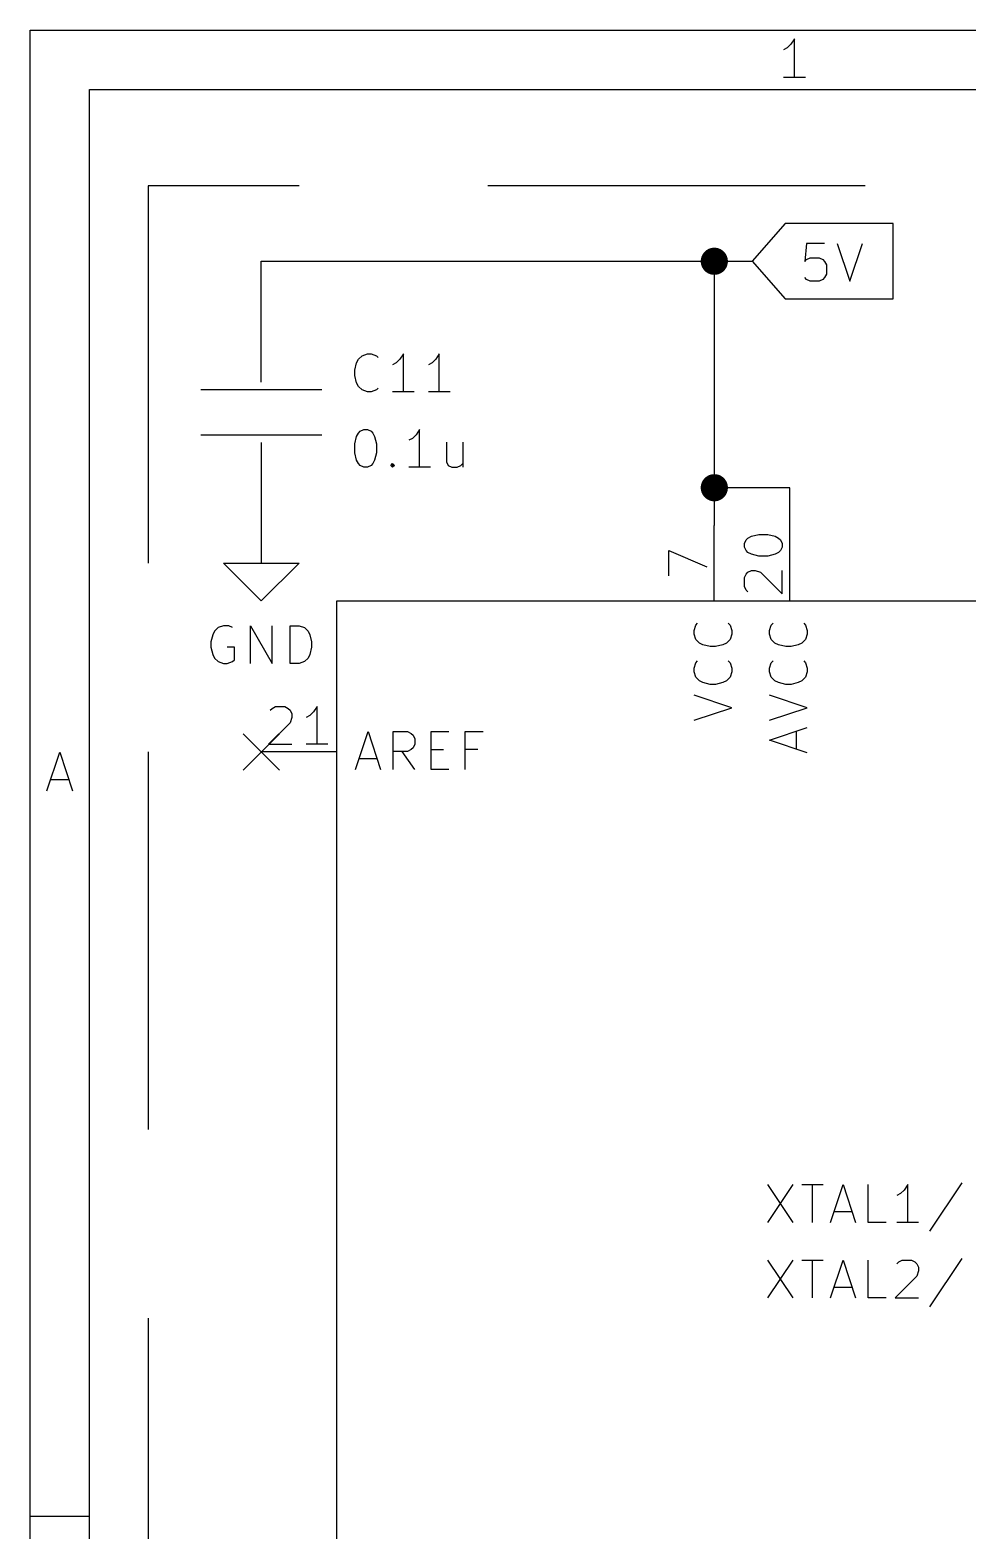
# Model space of a CAD drawing. Extents: x 0.4 to 11.3, y -7.9 to -0.4.
# Drawn here: x 0.394 to 1.636, y -2.382 to -0.394 of the extents above; entities that cross this region are included whole.
import ezdxf

# ---------------------------------------------------------------- set-up
doc = ezdxf.new("R2010")
doc.units = 0
doc.header["$MEASUREMENT"] = 0
doc.linetypes.add('DASHED', pattern=[0.75, 0.5, -0.25])
for name, color, linetype in [('BLUE2', 5, 'CONTINUOUS'), ('BLUE3', 171, 'CONTINUOUS'), ('CYAN2', 4, 'CONTINUOUS'), ('GREEN3', 91, 'CONTINUOUS'), ('LYELLOW', 51, 'CONTINUOUS'), ('RED2', 1, 'CONTINUOUS'), ('RED3', 11, 'CONTINUOUS')]:
    doc.layers.add(name, color=color, linetype=linetype)

msp = doc.modelspace()

# ---------------------------------------------------------------- linework, layer by layer
at = {"layer": 'BLUE2', "linetype": 'CONTINUOUS'}
for p, q in [((0.676, -1.326), (0.724, -1.374)), ((0.724, -1.326), (0.676, -1.374))]:
    msp.add_line(p, q, dxfattribs=at)
at = {"layer": 'BLUE3', "linetype": 'DASHED'}
for p, q in [((0.55, -0.6), (0.55, -4.35)), ((6.75, -0.6), (0.55, -0.6))]:
    msp.add_line(p, q, dxfattribs=at)
at = {"layer": 'CYAN2', "linetype": 'CONTINUOUS'}
for p, q in [((0.8239, -0.8442), (0.8263, -0.8347)), ((0.8239, -0.8442), (0.8263, -0.8347)), ((0.8263, -0.8347), (0.8287, -0.8299)), ((0.8263, -0.8347), (0.8287, -0.8299)), ((0.8287, -0.8299), (0.8334, -0.8252)), ((0.8287, -0.8299), (0.8334, -0.8252)), ((0.8334, -0.8252), (0.8406, -0.8228)), ((0.8334, -0.8252), (0.8406, -0.8228)), ((0.8406, -0.8228), (0.8453, -0.8228)), ((0.8406, -0.8228), (0.8453, -0.8228)), ((0.8453, -0.8228), (0.8525, -0.8252)), ((0.8453, -0.8228), (0.8525, -0.8252)), ((0.8525, -0.8252), (0.8549, -0.8276)), ((0.8525, -0.8252), (0.8549, -0.8276)), ((0.8787, -0.8347), (0.8739, -0.8371)), ((0.8787, -0.8347), (0.8739, -0.8371)), ((0.8834, -0.8299), (0.8787, -0.8347)), ((0.8834, -0.8299), (0.8787, -0.8347)), ((0.8882, -0.8228), (0.8834, -0.8299)), ((0.8882, -0.8228), (0.8834, -0.8299)), ((0.8882, -0.8728), (0.8882, -0.8228)), ((0.8882, -0.8728), (0.8882, -0.8228)), ((0.9263, -0.8347), (0.9215, -0.8371)), ((0.9263, -0.8347), (0.9215, -0.8371)), ((0.931, -0.8299), (0.9263, -0.8347)), ((0.931, -0.8299), (0.9263, -0.8347)), ((0.9358, -0.8228), (0.931, -0.8299)), ((0.9358, -0.8228), (0.931, -0.8299)), ((0.9358, -0.8728), (0.9358, -0.8228)), ((0.9358, -0.8728), (0.9358, -0.8228)), ((0.8239, -0.8514), (0.8239, -0.8442)), ((0.8239, -0.8514), (0.8239, -0.8442)), ((0.8263, -0.8609), (0.8239, -0.8514)), ((0.8263, -0.8609), (0.8239, -0.8514)), ((0.8287, -0.8657), (0.8263, -0.8609)), ((0.8287, -0.8657), (0.8263, -0.8609)), ((0.8334, -0.8704), (0.8287, -0.8657)), ((0.8334, -0.8704), (0.8287, -0.8657)), ((0.8406, -0.8728), (0.8334, -0.8704)), ((0.8406, -0.8728), (0.8334, -0.8704)), ((0.8453, -0.8728), (0.8406, -0.8728)), ((0.8453, -0.8728), (0.8406, -0.8728)), ((0.8525, -0.8704), (0.8453, -0.8728)), ((0.8525, -0.8704), (0.8453, -0.8728)), ((0.8549, -0.868), (0.8525, -0.8704)), ((0.8549, -0.868), (0.8525, -0.8704)), ((0.9025, -0.8728), (0.8739, -0.8728)), ((0.9025, -0.8728), (0.8739, -0.8728)), ((0.9501, -0.8728), (0.9215, -0.8728)), ((0.9501, -0.8728), (0.9215, -0.8728)), ((0.8239, -0.9419), (0.8263, -0.9323)), ((0.8239, -0.9419), (0.8263, -0.9323)), ((0.8263, -0.9323), (0.8287, -0.9276)), ((0.8263, -0.9323), (0.8287, -0.9276)), ((0.8287, -0.9276), (0.831, -0.9252)), ((0.8287, -0.9276), (0.831, -0.9252)), ((0.831, -0.9252), (0.8358, -0.9228)), ((0.831, -0.9252), (0.8358, -0.9228)), ((0.8358, -0.9228), (0.8406, -0.9228)), ((0.8358, -0.9228), (0.8406, -0.9228)), ((0.8406, -0.9228), (0.8453, -0.9252)), ((0.8406, -0.9228), (0.8453, -0.9252)), ((0.8453, -0.9252), (0.8477, -0.9276)), ((0.8453, -0.9252), (0.8477, -0.9276)), ((0.8477, -0.9276), (0.8501, -0.9323)), ((0.8477, -0.9276), (0.8501, -0.9323)), ((0.8501, -0.9323), (0.8525, -0.9419)), ((0.8501, -0.9323), (0.8525, -0.9419)), ((0.9049, -0.9299), (0.9001, -0.9347)), ((0.9049, -0.9299), (0.9001, -0.9347)), ((0.9096, -0.9228), (0.9049, -0.9299)), ((0.9096, -0.9228), (0.9049, -0.9299)), ((0.9096, -0.9728), (0.9096, -0.9228)), ((0.9096, -0.9728), (0.9096, -0.9228)), ((0.8239, -0.9538), (0.8239, -0.9419)), ((0.8239, -0.9538), (0.8239, -0.9419)), ((0.8263, -0.9633), (0.8239, -0.9538)), ((0.8263, -0.9633), (0.8239, -0.9538)), ((0.8525, -0.9538), (0.8501, -0.9633)), ((0.8525, -0.9538), (0.8501, -0.9633)), ((0.8525, -0.9419), (0.8525, -0.9538)), ((0.8525, -0.9419), (0.8525, -0.9538)), ((0.9001, -0.9347), (0.8953, -0.9371)), ((0.9001, -0.9347), (0.8953, -0.9371)), ((0.9453, -0.9395), (0.9453, -0.9657)), ((0.9453, -0.9395), (0.9453, -0.9657)), ((0.9668, -0.9395), (0.9668, -0.9728)), ((0.9668, -0.9395), (0.9668, -0.9728)), ((0.8287, -0.968), (0.8263, -0.9633)), ((0.8287, -0.968), (0.8263, -0.9633)), ((0.831, -0.9704), (0.8287, -0.968)), ((0.831, -0.9704), (0.8287, -0.968)), ((0.8358, -0.9728), (0.831, -0.9704)), ((0.8358, -0.9728), (0.831, -0.9704)), ((0.8406, -0.9728), (0.8358, -0.9728)), ((0.8406, -0.9728), (0.8358, -0.9728)), ((0.8453, -0.9704), (0.8406, -0.9728)), ((0.8453, -0.9704), (0.8406, -0.9728)), ((0.8477, -0.968), (0.8453, -0.9704)), ((0.8477, -0.968), (0.8453, -0.9704)), ((0.8501, -0.9633), (0.8477, -0.968)), ((0.8501, -0.9633), (0.8477, -0.968)), ((0.8715, -0.9704), (0.8739, -0.968)), ((0.8715, -0.9704), (0.8739, -0.968)), ((0.8739, -0.9728), (0.8715, -0.9704)), ((0.8739, -0.9728), (0.8715, -0.9704)), ((0.8739, -0.968), (0.8763, -0.9704)), ((0.8739, -0.968), (0.8739, -0.9728)), ((0.8739, -0.968), (0.8763, -0.9704)), ((0.8739, -0.968), (0.8739, -0.9728)), ((0.8763, -0.9704), (0.8739, -0.9728)), ((0.8763, -0.9704), (0.8739, -0.9728)), ((0.9239, -0.9728), (0.8953, -0.9728)), ((0.9239, -0.9728), (0.8953, -0.9728)), ((0.9453, -0.9657), (0.9477, -0.9704)), ((0.9453, -0.9657), (0.9477, -0.9704)), ((0.9477, -0.9704), (0.9525, -0.9728)), ((0.9477, -0.9704), (0.9525, -0.9728)), ((0.9525, -0.9728), (0.9596, -0.9728)), ((0.9525, -0.9728), (0.9596, -0.9728)), ((0.9596, -0.9728), (0.9644, -0.9704)), ((0.9596, -0.9728), (0.9644, -0.9704)), ((0.9644, -0.9704), (0.9668, -0.968)), ((0.9644, -0.9704), (0.9668, -0.968)), ((0.6381, -1.1899), (0.6357, -1.1947)), ((0.6381, -1.1899), (0.6357, -1.1947)), ((0.6429, -1.1852), (0.6381, -1.1899)), ((0.6429, -1.1852), (0.6381, -1.1899)), ((0.65, -1.1828), (0.6429, -1.1852)), ((0.65, -1.1828), (0.6429, -1.1852)), ((0.6571, -1.1828), (0.65, -1.1828)), ((0.6571, -1.1828), (0.65, -1.1828)), ((0.6619, -1.1852), (0.6571, -1.1828)), ((0.6619, -1.1852), (0.6571, -1.1828)), ((0.6857, -1.2328), (0.6857, -1.1828)), ((0.6857, -1.1828), (0.7143, -1.2328)), ((0.6857, -1.2328), (0.6857, -1.1828)), ((0.6857, -1.1828), (0.7143, -1.2328)), ((0.7143, -1.2328), (0.7143, -1.1828)), ((0.7143, -1.2328), (0.7143, -1.1828)), ((0.7381, -1.2328), (0.7381, -1.1828)), ((0.7381, -1.1828), (0.75, -1.1828)), ((0.7381, -1.2328), (0.7381, -1.1828)), ((0.7381, -1.1828), (0.75, -1.1828)), ((0.75, -1.1828), (0.7571, -1.1852)), ((0.75, -1.1828), (0.7571, -1.1852)), ((0.7571, -1.1852), (0.7619, -1.1899)), ((0.7571, -1.1852), (0.7619, -1.1899)), ((0.7619, -1.1899), (0.7643, -1.1947)), ((0.7619, -1.1899), (0.7643, -1.1947)), ((1.2731, -1.189), (1.2755, -1.1819)), ((1.2731, -1.189), (1.2755, -1.1819)), ((1.2731, -1.1938), (1.2731, -1.189)), ((1.2731, -1.1938), (1.2731, -1.189)), ((1.2755, -1.1819), (1.2779, -1.1795)), ((1.2755, -1.1819), (1.2779, -1.1795)), ((1.3184, -1.1795), (1.3208, -1.1819)), ((1.3184, -1.1795), (1.3208, -1.1819)), ((1.3208, -1.1819), (1.3231, -1.189)), ((1.3208, -1.1819), (1.3231, -1.189)), ((1.3231, -1.189), (1.3231, -1.1938)), ((1.3231, -1.189), (1.3231, -1.1938)), ((1.3731, -1.189), (1.3755, -1.1819)), ((1.3731, -1.189), (1.3755, -1.1819)), ((1.3731, -1.1938), (1.3731, -1.189)), ((1.3731, -1.1938), (1.3731, -1.189)), ((1.3755, -1.1819), (1.3779, -1.1795)), ((1.3755, -1.1819), (1.3779, -1.1795)), ((1.4184, -1.1795), (1.4208, -1.1819)), ((1.4184, -1.1795), (1.4208, -1.1819)), ((1.4208, -1.1819), (1.4231, -1.189)), ((1.4208, -1.1819), (1.4231, -1.189)), ((1.4231, -1.189), (1.4231, -1.1938)), ((1.4231, -1.189), (1.4231, -1.1938)), ((0.6357, -1.1947), (0.6333, -1.2042)), ((0.6357, -1.1947), (0.6333, -1.2042)), ((0.6333, -1.2042), (0.6333, -1.2114)), ((0.6333, -1.2042), (0.6333, -1.2114)), ((0.6333, -1.2114), (0.6357, -1.2209)), ((0.6333, -1.2114), (0.6357, -1.2209)), ((0.6643, -1.2114), (0.6548, -1.2114)), ((0.6643, -1.2114), (0.6548, -1.2114)), ((0.6643, -1.228), (0.6643, -1.2114)), ((0.6643, -1.228), (0.6643, -1.2114)), ((0.7643, -1.1947), (0.7667, -1.2042)), ((0.7643, -1.1947), (0.7667, -1.2042)), ((0.7667, -1.2114), (0.7643, -1.2209)), ((0.7667, -1.2114), (0.7643, -1.2209)), ((0.7667, -1.2042), (0.7667, -1.2114)), ((0.7667, -1.2042), (0.7667, -1.2114)), ((1.2755, -1.2009), (1.2731, -1.1938)), ((1.2755, -1.2009), (1.2731, -1.1938)), ((1.2803, -1.2057), (1.2755, -1.2009)), ((1.2803, -1.2057), (1.2755, -1.2009)), ((1.285, -1.2081), (1.2803, -1.2057)), ((1.285, -1.2081), (1.2803, -1.2057)), ((1.2946, -1.2105), (1.285, -1.2081)), ((1.2946, -1.2105), (1.285, -1.2081)), ((1.3017, -1.2105), (1.2946, -1.2105)), ((1.3017, -1.2105), (1.2946, -1.2105)), ((1.3112, -1.2081), (1.3017, -1.2105)), ((1.3112, -1.2081), (1.3017, -1.2105)), ((1.316, -1.2057), (1.3112, -1.2081)), ((1.316, -1.2057), (1.3112, -1.2081)), ((1.3208, -1.2009), (1.316, -1.2057)), ((1.3208, -1.2009), (1.316, -1.2057)), ((1.3231, -1.1938), (1.3208, -1.2009)), ((1.3231, -1.1938), (1.3208, -1.2009)), ((1.3755, -1.2009), (1.3731, -1.1938)), ((1.3755, -1.2009), (1.3731, -1.1938)), ((1.3803, -1.2057), (1.3755, -1.2009)), ((1.3803, -1.2057), (1.3755, -1.2009)), ((1.385, -1.2081), (1.3803, -1.2057)), ((1.385, -1.2081), (1.3803, -1.2057)), ((1.3946, -1.2105), (1.385, -1.2081)), ((1.3946, -1.2105), (1.385, -1.2081)), ((1.4017, -1.2105), (1.3946, -1.2105)), ((1.4017, -1.2105), (1.3946, -1.2105)), ((1.4112, -1.2081), (1.4017, -1.2105)), ((1.4112, -1.2081), (1.4017, -1.2105)), ((1.416, -1.2057), (1.4112, -1.2081)), ((1.416, -1.2057), (1.4112, -1.2081)), ((1.4208, -1.2009), (1.416, -1.2057)), ((1.4208, -1.2009), (1.416, -1.2057)), ((1.4231, -1.1938), (1.4208, -1.2009)), ((1.4231, -1.1938), (1.4208, -1.2009)), ((0.6357, -1.2209), (0.6381, -1.2257)), ((0.6357, -1.2209), (0.6381, -1.2257)), ((0.6381, -1.2257), (0.6429, -1.2304)), ((0.6381, -1.2257), (0.6429, -1.2304)), ((0.6429, -1.2304), (0.65, -1.2328)), ((0.6429, -1.2304), (0.65, -1.2328)), ((0.6548, -1.2328), (0.6619, -1.2304)), ((0.6548, -1.2328), (0.6619, -1.2304)), ((0.6619, -1.2304), (0.6643, -1.228)), ((0.6619, -1.2304), (0.6643, -1.228)), ((0.7571, -1.2304), (0.75, -1.2328)), ((0.7571, -1.2304), (0.75, -1.2328)), ((0.7619, -1.2257), (0.7571, -1.2304)), ((0.7619, -1.2257), (0.7571, -1.2304)), ((0.7643, -1.2209), (0.7619, -1.2257)), ((0.7643, -1.2209), (0.7619, -1.2257)), ((1.2731, -1.239), (1.2755, -1.2319)), ((1.2731, -1.239), (1.2755, -1.2319)), ((1.2755, -1.2319), (1.2779, -1.2295)), ((1.2755, -1.2319), (1.2779, -1.2295)), ((1.3184, -1.2295), (1.3208, -1.2319)), ((1.3184, -1.2295), (1.3208, -1.2319)), ((1.3208, -1.2319), (1.3231, -1.239)), ((1.3208, -1.2319), (1.3231, -1.239)), ((1.3731, -1.239), (1.3755, -1.2319)), ((1.3731, -1.239), (1.3755, -1.2319)), ((1.3755, -1.2319), (1.3779, -1.2295)), ((1.3755, -1.2319), (1.3779, -1.2295)), ((1.4184, -1.2295), (1.4208, -1.2319)), ((1.4184, -1.2295), (1.4208, -1.2319)), ((1.4208, -1.2319), (1.4231, -1.239)), ((1.4208, -1.2319), (1.4231, -1.239)), ((0.65, -1.2328), (0.6548, -1.2328)), ((0.65, -1.2328), (0.6548, -1.2328)), ((0.75, -1.2328), (0.7381, -1.2328)), ((0.75, -1.2328), (0.7381, -1.2328)), ((1.2731, -1.2438), (1.2731, -1.239)), ((1.2731, -1.2438), (1.2731, -1.239)), ((1.2755, -1.2509), (1.2731, -1.2438)), ((1.2755, -1.2509), (1.2731, -1.2438)), ((1.2803, -1.2557), (1.2755, -1.2509)), ((1.2803, -1.2557), (1.2755, -1.2509)), ((1.3208, -1.2509), (1.316, -1.2557)), ((1.3208, -1.2509), (1.316, -1.2557)), ((1.3231, -1.2438), (1.3208, -1.2509)), ((1.3231, -1.2438), (1.3208, -1.2509)), ((1.3231, -1.239), (1.3231, -1.2438)), ((1.3231, -1.239), (1.3231, -1.2438)), ((1.3731, -1.2438), (1.3731, -1.239)), ((1.3731, -1.2438), (1.3731, -1.239)), ((1.3755, -1.2509), (1.3731, -1.2438)), ((1.3755, -1.2509), (1.3731, -1.2438)), ((1.3803, -1.2557), (1.3755, -1.2509)), ((1.3803, -1.2557), (1.3755, -1.2509)), ((1.4208, -1.2509), (1.416, -1.2557)), ((1.4208, -1.2509), (1.416, -1.2557)), ((1.4231, -1.2438), (1.4208, -1.2509)), ((1.4231, -1.2438), (1.4208, -1.2509)), ((1.4231, -1.239), (1.4231, -1.2438)), ((1.4231, -1.239), (1.4231, -1.2438)), ((1.285, -1.2581), (1.2803, -1.2557)), ((1.285, -1.2581), (1.2803, -1.2557)), ((1.2946, -1.2605), (1.285, -1.2581)), ((1.2946, -1.2605), (1.285, -1.2581)), ((1.3017, -1.2605), (1.2946, -1.2605)), ((1.3017, -1.2605), (1.2946, -1.2605)), ((1.3112, -1.2581), (1.3017, -1.2605)), ((1.3112, -1.2581), (1.3017, -1.2605)), ((1.316, -1.2557), (1.3112, -1.2581)), ((1.316, -1.2557), (1.3112, -1.2581)), ((1.385, -1.2581), (1.3803, -1.2557)), ((1.385, -1.2581), (1.3803, -1.2557)), ((1.3946, -1.2605), (1.385, -1.2581)), ((1.3946, -1.2605), (1.385, -1.2581)), ((1.4017, -1.2605), (1.3946, -1.2605)), ((1.4017, -1.2605), (1.3946, -1.2605)), ((1.4112, -1.2581), (1.4017, -1.2605)), ((1.4112, -1.2581), (1.4017, -1.2605)), ((1.416, -1.2557), (1.4112, -1.2581)), ((1.416, -1.2557), (1.4112, -1.2581)), ((1.3231, -1.2914), (1.2731, -1.2748)), ((1.3231, -1.2914), (1.2731, -1.2748)), ((1.2731, -1.3081), (1.3231, -1.2914)), ((1.2731, -1.3081), (1.3231, -1.2914)), ((1.4231, -1.2914), (1.3731, -1.2748)), ((1.4231, -1.2914), (1.3731, -1.2748)), ((1.3731, -1.3081), (1.4231, -1.2914)), ((1.3731, -1.3081), (1.4231, -1.2914)), ((0.8248, -1.3731), (0.8414, -1.3231)), ((0.8248, -1.3731), (0.8414, -1.3231)), ((0.8414, -1.3231), (0.8581, -1.3731)), ((0.8414, -1.3231), (0.8581, -1.3731)), ((0.8748, -1.3731), (0.8748, -1.3231)), ((0.8748, -1.3231), (0.8938, -1.3231)), ((0.8748, -1.3731), (0.8748, -1.3231)), ((0.8748, -1.3231), (0.8938, -1.3231)), ((0.8938, -1.3231), (0.8986, -1.3255)), ((0.8938, -1.3231), (0.8986, -1.3255)), ((0.8986, -1.3255), (0.901, -1.3279)), ((0.8986, -1.3255), (0.901, -1.3279)), ((0.901, -1.3279), (0.9033, -1.3327)), ((0.901, -1.3279), (0.9033, -1.3327)), ((0.9248, -1.3731), (0.9248, -1.3231)), ((0.9248, -1.3231), (0.9486, -1.3231)), ((0.9248, -1.3731), (0.9248, -1.3231)), ((0.9248, -1.3231), (0.9486, -1.3231)), ((0.97, -1.3731), (0.97, -1.3231)), ((0.97, -1.3231), (0.9938, -1.3231)), ((0.97, -1.3731), (0.97, -1.3231)), ((0.97, -1.3231), (0.9938, -1.3231)), ((1.3731, -1.3343), (1.4231, -1.3176)), ((1.3731, -1.3343), (1.4231, -1.3176)), ((1.4088, -1.3462), (1.4088, -1.3224)), ((1.4088, -1.3462), (1.4088, -1.3224)), ((0.8938, -1.3493), (0.8748, -1.3493)), ((0.8938, -1.3493), (0.8748, -1.3493)), ((0.9033, -1.3731), (0.8867, -1.3493)), ((0.9033, -1.3731), (0.8867, -1.3493)), ((0.8986, -1.3469), (0.8938, -1.3493)), ((0.8986, -1.3469), (0.8938, -1.3493)), ((0.901, -1.3446), (0.8986, -1.3469)), ((0.901, -1.3446), (0.8986, -1.3469)), ((0.9033, -1.3398), (0.901, -1.3446)), ((0.9033, -1.3398), (0.901, -1.3446)), ((0.9033, -1.3327), (0.9033, -1.3398)), ((0.9033, -1.3327), (0.9033, -1.3398)), ((0.9248, -1.3469), (0.9414, -1.3469)), ((0.9248, -1.3469), (0.9414, -1.3469)), ((0.9867, -1.3469), (0.97, -1.3469)), ((0.9867, -1.3469), (0.97, -1.3469)), ((1.4231, -1.351), (1.3731, -1.3343)), ((1.4231, -1.351), (1.3731, -1.3343)), ((0.8295, -1.3588), (0.8533, -1.3588)), ((0.8295, -1.3588), (0.8533, -1.3588)), ((0.9486, -1.3731), (0.9248, -1.3731)), ((0.9486, -1.3731), (0.9248, -1.3731)), ((1.3705, -1.9231), (1.4038, -1.9731)), ((1.4038, -1.9231), (1.3705, -1.9731)), ((1.3705, -1.9231), (1.4038, -1.9731)), ((1.4038, -1.9231), (1.3705, -1.9731)), ((1.4157, -1.9231), (1.4443, -1.9231)), ((1.4157, -1.9231), (1.4443, -1.9231)), ((1.43, -1.9731), (1.43, -1.9231)), ((1.43, -1.9731), (1.43, -1.9231)), ((1.4538, -1.9731), (1.4705, -1.9231)), ((1.4538, -1.9731), (1.4705, -1.9231)), ((1.4705, -1.9231), (1.4871, -1.9731)), ((1.4705, -1.9231), (1.4871, -1.9731)), ((1.5038, -1.9731), (1.5038, -1.9231)), ((1.5038, -1.9731), (1.5038, -1.9231)), ((1.5562, -1.9231), (1.5514, -1.9303)), ((1.5562, -1.9231), (1.5514, -1.9303)), ((1.5562, -1.9731), (1.5562, -1.9231)), ((1.5562, -1.9731), (1.5562, -1.9231)), ((1.6276, -1.9208), (1.5848, -1.985)), ((1.6276, -1.9208), (1.5848, -1.985)), ((1.5467, -1.935), (1.5419, -1.9374)), ((1.5467, -1.935), (1.5419, -1.9374)), ((1.5514, -1.9303), (1.5467, -1.935)), ((1.5514, -1.9303), (1.5467, -1.935)), ((1.4586, -1.9588), (1.4824, -1.9588)), ((1.4586, -1.9588), (1.4824, -1.9588)), ((1.5276, -1.9731), (1.5038, -1.9731)), ((1.5276, -1.9731), (1.5038, -1.9731)), ((1.5705, -1.9731), (1.5419, -1.9731)), ((1.5705, -1.9731), (1.5419, -1.9731)), ((1.3705, -2.0231), (1.4038, -2.0731)), ((1.4038, -2.0231), (1.3705, -2.0731)), ((1.3705, -2.0231), (1.4038, -2.0731)), ((1.4038, -2.0231), (1.3705, -2.0731)), ((1.4157, -2.0231), (1.4443, -2.0231)), ((1.4157, -2.0231), (1.4443, -2.0231)), ((1.43, -2.0731), (1.43, -2.0231)), ((1.43, -2.0731), (1.43, -2.0231)), ((1.4538, -2.0731), (1.4705, -2.0231)), ((1.4538, -2.0731), (1.4705, -2.0231)), ((1.4705, -2.0231), (1.4871, -2.0731)), ((1.4705, -2.0231), (1.4871, -2.0731)), ((1.5038, -2.0731), (1.5038, -2.0231)), ((1.5038, -2.0731), (1.5038, -2.0231)), ((1.5419, -2.0279), (1.5443, -2.0255)), ((1.5419, -2.0279), (1.5443, -2.0255)), ((1.5443, -2.0255), (1.549, -2.0231)), ((1.5443, -2.0255), (1.549, -2.0231)), ((1.549, -2.0231), (1.561, -2.0231)), ((1.549, -2.0231), (1.561, -2.0231)), ((1.561, -2.0231), (1.5657, -2.0255)), ((1.561, -2.0231), (1.5657, -2.0255)), ((1.5657, -2.0255), (1.5681, -2.0279)), ((1.5657, -2.0255), (1.5681, -2.0279)), ((1.5681, -2.0279), (1.5705, -2.0327)), ((1.5681, -2.0279), (1.5705, -2.0327)), ((1.6276, -2.0208), (1.5848, -2.085)), ((1.6276, -2.0208), (1.5848, -2.085)), ((1.5681, -2.0446), (1.5395, -2.0731)), ((1.5681, -2.0446), (1.5395, -2.0731)), ((1.5705, -2.0374), (1.5681, -2.0446)), ((1.5705, -2.0374), (1.5681, -2.0446)), ((1.5705, -2.0327), (1.5705, -2.0374)), ((1.5705, -2.0327), (1.5705, -2.0374)), ((1.4586, -2.0588), (1.4824, -2.0588)), ((1.4586, -2.0588), (1.4824, -2.0588)), ((1.5276, -2.0731), (1.5038, -2.0731)), ((1.5276, -2.0731), (1.5038, -2.0731)), ((1.5395, -2.0731), (1.5705, -2.0731)), ((1.5395, -2.0731), (1.5705, -2.0731))]:
    msp.add_line(p, q, dxfattribs=at)
at = {"layer": 'GREEN3', "linetype": 'CONTINUOUS'}
for p, q in [((0.7, -0.75), (0.7, -0.7)), ((0.7, -0.7), (1.3, -0.7)), ((1.3, -0.7), (1.35, -0.7)), ((1.3, -0.7), (1.3, -1)), ((1.3, -1), (1.3, -1.05)), ((1.4, -1), (1.3, -1)), ((1.4, -1.05), (1.4, -1))]:
    msp.add_line(p, q, dxfattribs=at)
at = {"layer": 'GREEN3', "const_width": 0.018}
for points in [[(1.291, -0.7, 1), (1.309, -0.7, 1)], [(1.291, -1, 1), (1.309, -1, 1)]]:
    msp.add_lwpolyline(points, format="xyb", close=True, dxfattribs=at)
at = {"layer": 'LYELLOW', "linetype": 'CONTINUOUS'}
for p, q in [((0.8, -3.95), (0.8, -1.15)), ((0.8, -1.15), (1.8, -1.15))]:
    msp.add_line(p, q, dxfattribs=at)
at = {"layer": 'RED2', "linetype": 'CONTINUOUS'}
for p, q in [((0.3937, -0.3937), (11.2993, -0.3937)), ((0.3937, -7.8743), (0.3937, -0.3937)), ((1.3965, -0.4174), (1.3916, -0.4199)), ((1.4013, -0.4126), (1.3965, -0.4174)), ((1.4062, -0.4053), (1.4013, -0.4126)), ((1.4062, -0.4564), (1.4062, -0.4053)), ((1.4208, -0.4564), (1.3916, -0.4564)), ((0.4724, -0.4724), (11.2206, -0.4724)), ((0.4724, -7.7956), (0.4724, -0.4724)), ((1.3938, -0.65), (1.35, -0.7)), ((1.5368, -0.65), (1.3938, -0.65)), ((1.5368, -0.7), (1.5368, -0.65)), ((1.4223, -0.6764), (1.4199, -0.7002)), ((1.4461, -0.6764), (1.4223, -0.6764)), ((1.4223, -0.6978), (1.427, -0.6954)), ((1.427, -0.6954), (1.4389, -0.6954)), ((1.4389, -0.6954), (1.4437, -0.6978)), ((1.4627, -0.6764), (1.4794, -0.7264)), ((1.4794, -0.7264), (1.4961, -0.6764)), ((1.35, -0.7), (1.3938, -0.75)), ((1.4199, -0.7002), (1.4223, -0.6978)), ((1.4437, -0.6978), (1.4461, -0.7002)), ((1.4461, -0.7002), (1.4485, -0.7049)), ((1.4485, -0.7049), (1.4485, -0.7169)), ((1.5368, -0.75), (1.5368, -0.7)), ((1.4223, -0.724), (1.4199, -0.7216)), ((1.427, -0.7264), (1.4223, -0.724)), ((1.4389, -0.7264), (1.427, -0.7264)), ((1.4437, -0.724), (1.4389, -0.7264)), ((1.4461, -0.7216), (1.4437, -0.724)), ((1.4485, -0.7169), (1.4461, -0.7216)), ((0.7, -0.86), (0.7, -0.75)), ((0.7, -0.86), (0.7, -0.75)), ((1.3938, -0.75), (1.5368, -0.75)), ((0.62, -0.87), (0.78, -0.87)), ((0.62, -0.93), (0.78, -0.93)), ((0.7, -0.94), (0.7, -1.05)), ((0.7, -0.94), (0.7, -1.05)), ((0.7, -1.05), (0.7, -1.1)), ((1.3, -1.15), (1.3, -1.05)), ((1.3, -1.15), (1.3, -1.05)), ((1.4, -1.15), (1.4, -1.05)), ((1.4, -1.15), (1.4, -1.05)), ((0.7, -1.15), (0.65, -1.1)), ((0.65, -1.1), (0.7, -1.1)), ((0.7, -1.1), (0.75, -1.1)), ((0.75, -1.1), (0.7, -1.15)), ((0.8, -3.95), (0.8, -1.15)), ((0.8, -1.15), (1.8, -1.15)), ((0.416, -1.4013), (0.4331, -1.3501)), ((0.4331, -1.3501), (0.4501, -1.4013)), ((0.8, -1.35), (0.7, -1.35)), ((0.8, -1.35), (0.7, -1.35)), ((0.4209, -1.3867), (0.4453, -1.3867)), ((0.3937, -2.3622), (0.4724, -2.3622))]:
    msp.add_line(p, q, dxfattribs=at)
at = {"layer": 'RED3', "linetype": 'CONTINUOUS'}
for p, q in [((1.3399, -1.0738), (1.3423, -1.069)), ((1.3399, -1.0738), (1.3423, -1.069)), ((1.3423, -1.069), (1.3446, -1.0667)), ((1.3423, -1.069), (1.3446, -1.0667)), ((1.3446, -1.0667), (1.3494, -1.0643)), ((1.3446, -1.0667), (1.3494, -1.0643)), ((1.3494, -1.0643), (1.3589, -1.0619)), ((1.3494, -1.0643), (1.3589, -1.0619)), ((1.3589, -1.0619), (1.3708, -1.0619)), ((1.3589, -1.0619), (1.3708, -1.0619)), ((1.3708, -1.0619), (1.3804, -1.0643)), ((1.3708, -1.0619), (1.3804, -1.0643)), ((1.3804, -1.0643), (1.3851, -1.0667)), ((1.3804, -1.0643), (1.3851, -1.0667)), ((1.3851, -1.0667), (1.3875, -1.069)), ((1.3851, -1.0667), (1.3875, -1.069)), ((1.3875, -1.069), (1.3899, -1.0738)), ((1.3875, -1.069), (1.3899, -1.0738)), ((1.2399, -1.1167), (1.2399, -1.0833)), ((1.2399, -1.0833), (1.2899, -1.1048)), ((1.2399, -1.1167), (1.2399, -1.0833)), ((1.2399, -1.0833), (1.2899, -1.1048)), ((1.3399, -1.0786), (1.3399, -1.0738)), ((1.3399, -1.0786), (1.3399, -1.0738)), ((1.3423, -1.0833), (1.3399, -1.0786)), ((1.3423, -1.0833), (1.3399, -1.0786)), ((1.3446, -1.0857), (1.3423, -1.0833)), ((1.3446, -1.0857), (1.3423, -1.0833)), ((1.3494, -1.0881), (1.3446, -1.0857)), ((1.3494, -1.0881), (1.3446, -1.0857)), ((1.3589, -1.0905), (1.3494, -1.0881)), ((1.3589, -1.0905), (1.3494, -1.0881)), ((1.3708, -1.0905), (1.3589, -1.0905)), ((1.3708, -1.0905), (1.3589, -1.0905)), ((1.3804, -1.0881), (1.3708, -1.0905)), ((1.3804, -1.0881), (1.3708, -1.0905)), ((1.3851, -1.0857), (1.3804, -1.0881)), ((1.3851, -1.0857), (1.3804, -1.0881)), ((1.3875, -1.0833), (1.3851, -1.0857)), ((1.3875, -1.0833), (1.3851, -1.0857)), ((1.3899, -1.0786), (1.3875, -1.0833)), ((1.3899, -1.0786), (1.3875, -1.0833)), ((1.3899, -1.0738), (1.3899, -1.0786)), ((1.3899, -1.0738), (1.3899, -1.0786)), ((1.3423, -1.1143), (1.3446, -1.1119)), ((1.3423, -1.1143), (1.3446, -1.1119)), ((1.3446, -1.1119), (1.3494, -1.1095)), ((1.3446, -1.1119), (1.3494, -1.1095)), ((1.3494, -1.1095), (1.3542, -1.1095)), ((1.3494, -1.1095), (1.3542, -1.1095)), ((1.3542, -1.1095), (1.3613, -1.1119)), ((1.3542, -1.1095), (1.3613, -1.1119)), ((1.3613, -1.1119), (1.3899, -1.1405)), ((1.3613, -1.1119), (1.3899, -1.1405)), ((1.3899, -1.1405), (1.3899, -1.1095)), ((1.3899, -1.1405), (1.3899, -1.1095)), ((1.3399, -1.119), (1.3423, -1.1143)), ((1.3399, -1.119), (1.3423, -1.1143)), ((1.3399, -1.1309), (1.3399, -1.119)), ((1.3399, -1.1309), (1.3399, -1.119)), ((1.3423, -1.1357), (1.3399, -1.1309)), ((1.3423, -1.1357), (1.3399, -1.1309)), ((1.3446, -1.1381), (1.3423, -1.1357)), ((1.3446, -1.1381), (1.3423, -1.1357)), ((0.7119, -1.2946), (0.7143, -1.2923)), ((0.7119, -1.2946), (0.7143, -1.2923)), ((0.7143, -1.2923), (0.719, -1.2899)), ((0.7143, -1.2923), (0.719, -1.2899)), ((0.719, -1.2899), (0.731, -1.2899)), ((0.719, -1.2899), (0.731, -1.2899)), ((0.731, -1.2899), (0.7357, -1.2923)), ((0.731, -1.2899), (0.7357, -1.2923)), ((0.7357, -1.2923), (0.7381, -1.2946)), ((0.7357, -1.2923), (0.7381, -1.2946)), ((0.7738, -1.2899), (0.769, -1.297)), ((0.7738, -1.2899), (0.769, -1.297)), ((0.7738, -1.3399), (0.7738, -1.2899)), ((0.7738, -1.3399), (0.7738, -1.2899)), ((0.7381, -1.3113), (0.7095, -1.3399)), ((0.7381, -1.3113), (0.7095, -1.3399)), ((0.7381, -1.2946), (0.7405, -1.2994)), ((0.7381, -1.2946), (0.7405, -1.2994)), ((0.7405, -1.3042), (0.7381, -1.3113)), ((0.7405, -1.3042), (0.7381, -1.3113)), ((0.7405, -1.2994), (0.7405, -1.3042)), ((0.7405, -1.2994), (0.7405, -1.3042)), ((0.7643, -1.3018), (0.7595, -1.3042)), ((0.7643, -1.3018), (0.7595, -1.3042)), ((0.769, -1.297), (0.7643, -1.3018)), ((0.769, -1.297), (0.7643, -1.3018)), ((0.7095, -1.3399), (0.7405, -1.3399)), ((0.7095, -1.3399), (0.7405, -1.3399)), ((0.7881, -1.3399), (0.7595, -1.3399)), ((0.7881, -1.3399), (0.7595, -1.3399))]:
    msp.add_line(p, q, dxfattribs=at)

doc.saveas('drawing.dxf')
